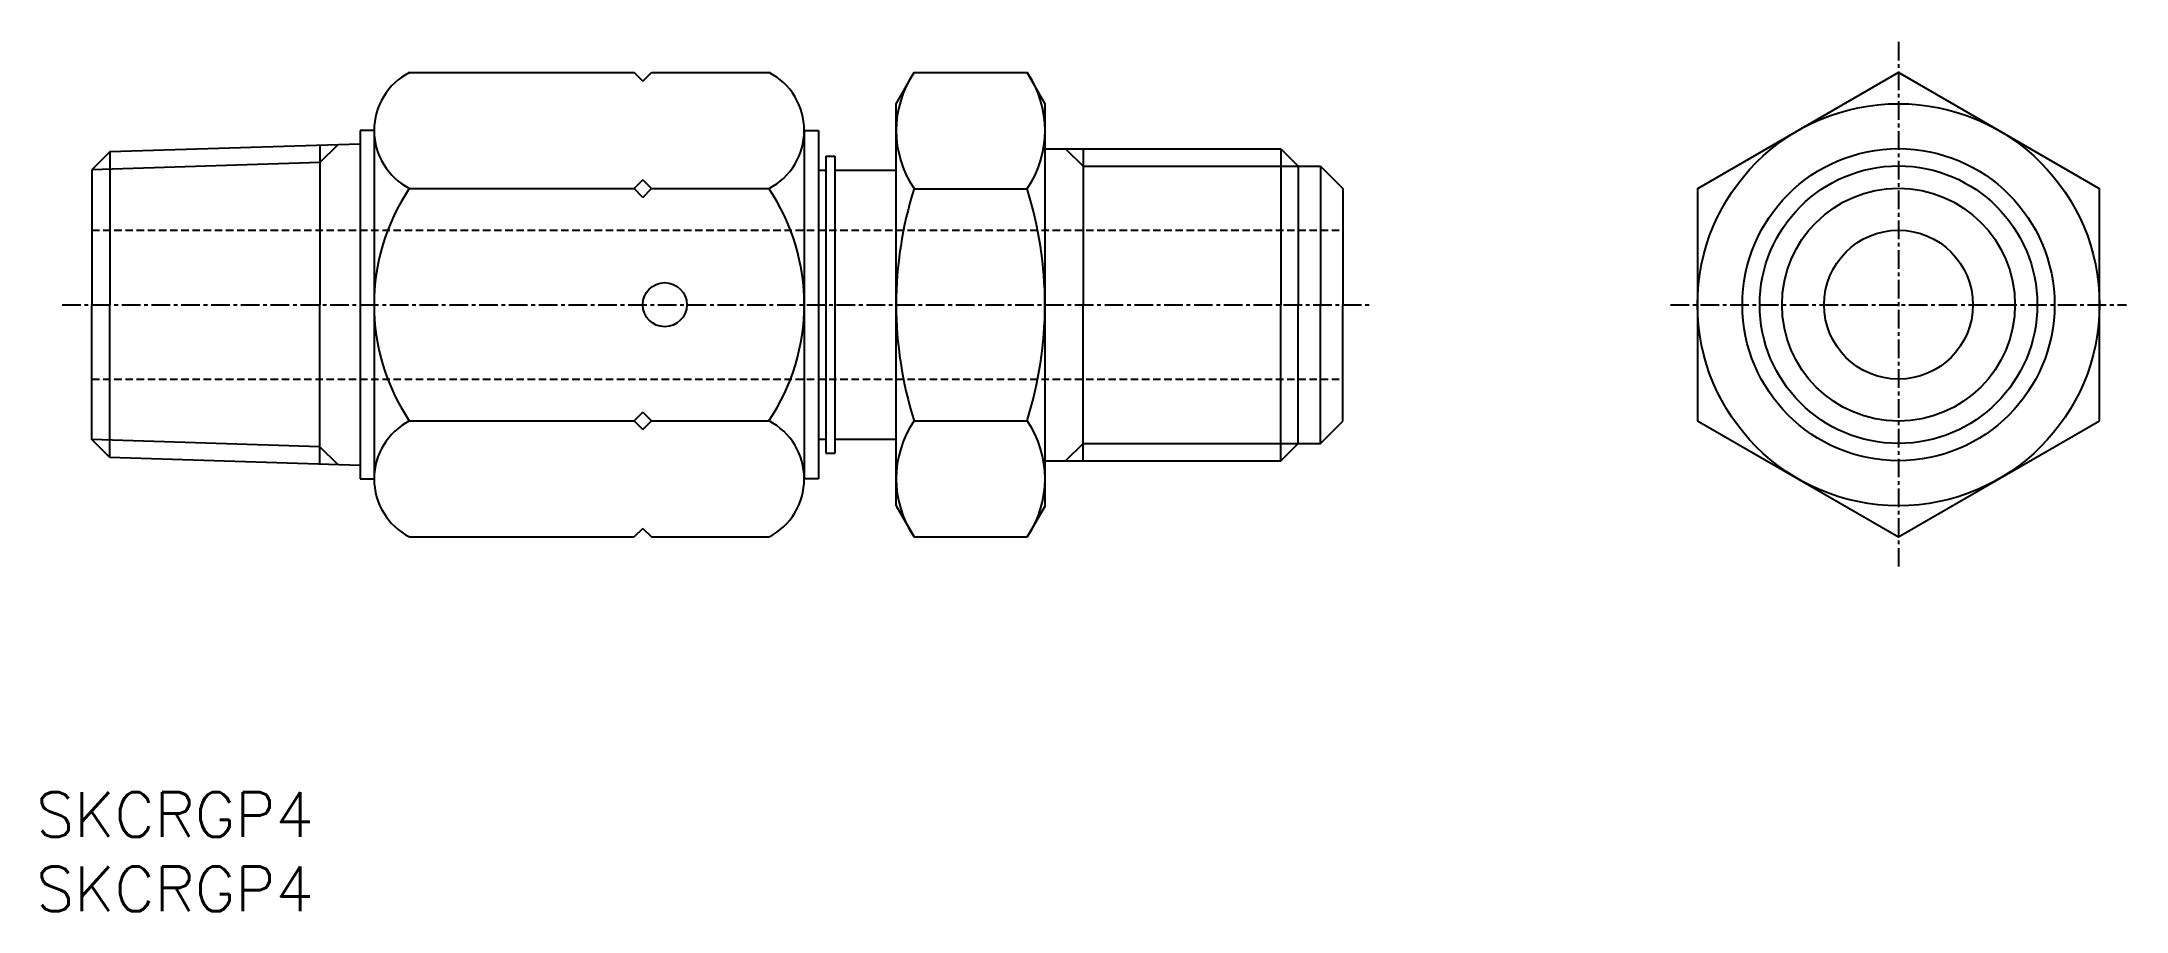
# Model space of a CAD drawing. Extents: x 73 to 213, y 63 to 122.
import ezdxf
from ezdxf.enums import TextEntityAlignment as Align

# ---------------------------------------------------------------- set-up
doc = ezdxf.new("R2010")
doc.units = 0
doc.linetypes.add('CENTER', pattern=[2, 1.25, -0.25, 0.25, -0.25])
doc.linetypes.add('DASHED', pattern=[0.75, 0.5, -0.25])
doc.layers.get('0').update_dxf_attribs({"linetype": 'CONTINUOUS'})
doc.layers.add('CENTER', color=1, linetype='CENTER')
doc.styles.get("Standard").update_dxf_attribs({"font": 'txt.shx', "bigfont": 'extfont.shx'})

msp = doc.modelspace()

# ---------------------------------------------------------------- linework, layer by layer
for p, q in [((97.89, 119.6), (112.97, 119.6)), ((113.55, 119.01), (112.97, 119.6)), ((113.55, 119.01), (114.14, 119.6)), ((114.14, 119.6), (122.03, 119.6)), ((94.57, 114.78), (77.77, 114.26)), ((94.57, 115.7), (94.57, 92.3)), ((95.52, 115.7), (94.57, 115.7)), ((95.52, 115.7), (95.52, 92.3)), ((124.4, 115.7), (124.4, 92.3)), ((124.4, 115.7), (125.35, 115.7)), ((125.35, 115.7), (125.35, 92.3)), ((77.77, 114.26), (76.57, 113.06)), ((77.77, 114.26), (77.77, 104)), ((91.87, 114.7), (91.87, 104)), ((125.85, 113.97), (125.85, 94.03)), ((125.85, 113.97), (126.46, 113.97)), ((126.46, 113.97), (126.46, 94.03)), ((140.57, 114.47), (156.4, 114.47)), ((143.12, 114.47), (143.12, 104)), ((156.4, 114.47), (156.4, 104)), ((156.4, 114.47), (157.57, 113.31)), ((76.57, 113.06), (76.57, 104)), ((113.55, 112.38), (112.97, 111.8)), ((113.55, 112.38), (114.14, 111.8)), ((125.35, 113.03), (125.85, 113.03)), ((126.46, 113.03), (130.57, 113.03)), ((157.57, 113.31), (159.07, 113.31)), ((157.57, 113.31), (157.57, 104)), ((159.07, 113.31), (159.07, 104)), ((159.07, 113.31), (160.57, 111.81)), ((97.89, 111.8), (112.97, 111.8)), ((113.55, 111.21), (112.97, 111.8)), ((113.55, 111.21), (114.14, 111.8)), ((114.14, 111.8), (122.03, 111.8)), ((160.57, 111.81), (160.57, 104)), ((76.57, 94.94), (76.57, 104)), ((77.77, 93.74), (77.77, 104)), ((91.87, 93.3), (91.87, 104)), ((143.12, 93.52), (143.12, 104)), ((156.4, 93.52), (156.4, 104)), ((157.57, 94.68), (157.57, 104)), ((159.07, 94.68), (159.07, 104)), ((160.57, 96.18), (160.57, 104)), ((113.55, 96.78), (112.97, 96.2)), ((113.55, 96.78), (114.14, 96.2)), ((97.89, 96.2), (112.97, 96.2)), ((113.55, 95.61), (112.97, 96.2)), ((113.55, 95.61), (114.14, 96.2)), ((114.14, 96.2), (122.03, 96.2)), ((159.07, 94.68), (160.57, 96.18)), ((77.77, 93.74), (76.57, 94.94)), ((125.35, 94.96), (125.85, 94.96)), ((125.85, 94.03), (126.46, 94.03)), ((126.46, 94.96), (130.57, 94.96)), ((156.4, 93.52), (157.57, 94.68)), ((157.57, 94.68), (159.07, 94.68)), ((94.57, 93.21), (77.77, 93.74)), ((140.57, 93.52), (156.4, 93.52)), ((94.57, 92.3), (95.52, 92.3)), ((125.35, 92.3), (124.4, 92.3)), ((97.89, 88.4), (112.97, 88.4)), ((113.55, 88.98), (112.97, 88.4)), ((113.55, 88.98), (114.14, 88.4)), ((114.14, 88.4), (122.03, 88.4))]:
    msp.add_line(p, q)
at = {"color": 7, "linetype": 'CONTINUOUS'}
for p, q in [((130.57, 117.5), (131.77, 119.59)), ((131.77, 119.59), (139.36, 119.59)), ((140.57, 117.5), (139.36, 119.59)), ((130.57, 90.5), (130.57, 117.5)), ((140.57, 90.5), (140.57, 117.5)), ((140.57, 90.5), (140.57, 117.5)), ((204.62, 115.69), (204.62, 115.69)), ((207.99, 113.74), (207.99, 113.74)), ((131.77, 111.79), (139.36, 111.79)), ((131.77, 96.2), (139.36, 96.2)), ((130.57, 90.5), (131.77, 88.41)), ((140.57, 90.5), (139.36, 88.41)), ((131.77, 88.41), (139.36, 88.41))]:
    msp.add_line(p, q, dxfattribs=at)
at = {"color": 3}
for p, q in [((91.87, 113.54), (76.57, 113.06)), ((93.07, 114.74), (91.87, 113.54)), ((141.95, 114.47), (143.12, 113.31)), ((143.12, 113.31), (157.57, 113.31)), ((91.87, 94.46), (76.57, 94.94)), ((93.07, 93.26), (91.87, 94.46)), ((141.95, 93.52), (143.12, 94.68)), ((143.12, 94.68), (157.57, 94.68))]:
    msp.add_line(p, q, dxfattribs=at)
at = {"color": 3, "linetype": 'DASHED'}
for p, q in [((76.57, 109), (160.57, 109)), ((76.57, 99), (160.57, 99))]:
    msp.add_line(p, q, dxfattribs=at)
at = {"color": 7, "linetype": 'CONTINUOUS'}
msp.add_lwpolyline([(211.37, 96.2), (211.37, 111.79), (197.87, 119.59), (184.37, 111.79), (184.37, 96.2), (197.87, 88.41)], close=True, dxfattribs=at)
for radius in [13.5, 10.48, 7.82, 5]:
    msp.add_circle((197.87, 104), radius, dxfattribs=at)
at = {"color": 3}
msp.add_circle((197.87, 104), 9.32, dxfattribs=at)
msp.add_circle((115.03, 104), 1.48)
for centre, radius, start, end in [((99.91, 115.7), 4.39, 117.4231, 242.5769), ((120.01, 115.7), 4.39, 297.4231, 62.5769), ((109.53, 104), 14.02, 146.1954, 213.8046), ((110.38, 104), 14.02, 326.1954, 33.8046), ((99.91, 92.3), 4.39, 117.4231, 242.5769), ((120.01, 92.3), 4.39, 297.4231, 62.5769)]:
    msp.add_arc(centre, radius, start, end)
at = {"color": 7, "linetype": 'CONTINUOUS'}
for centre, radius, start, end in [((137.47, 115.69), 6.9, 145.6157, 214.3843), ((133.67, 115.69), 6.9, 325.6157, 34.3843), ((156.36, 104), 25.79, 162.412, 197.588), ((114.77, 104), 25.79, 342.412, 17.588), ((137.47, 92.31), 6.9, 145.6157, 214.3843), ((133.67, 92.31), 6.9, 325.6157, 34.3843)]:
    msp.add_arc(centre, radius, start, end, dxfattribs=at)
at = {"layer": 'CENTER', "color": 1, "linetype": 'CENTER'}
for p, q in [((197.87, 121.66), (197.87, 86.33)), ((182.57, 104), (213.17, 104))]:
    msp.add_line(p, q, dxfattribs=at)
at = {"layer": 'CENTER'}
msp.add_line((74.57, 104), (162.57, 104), dxfattribs=at)

# ---------------------------------------------------------------- texts
at = {"color": 7, "linetype": 'CONTINUOUS'}
for p in [(72.81, 69.76), (72.81, 64.76)]:
    msp.add_text('SKCRGP4', height=3, dxfattribs=at).set_placement(p, align=Align.MIDDLE_LEFT)

doc.saveas('drawing.dxf')
